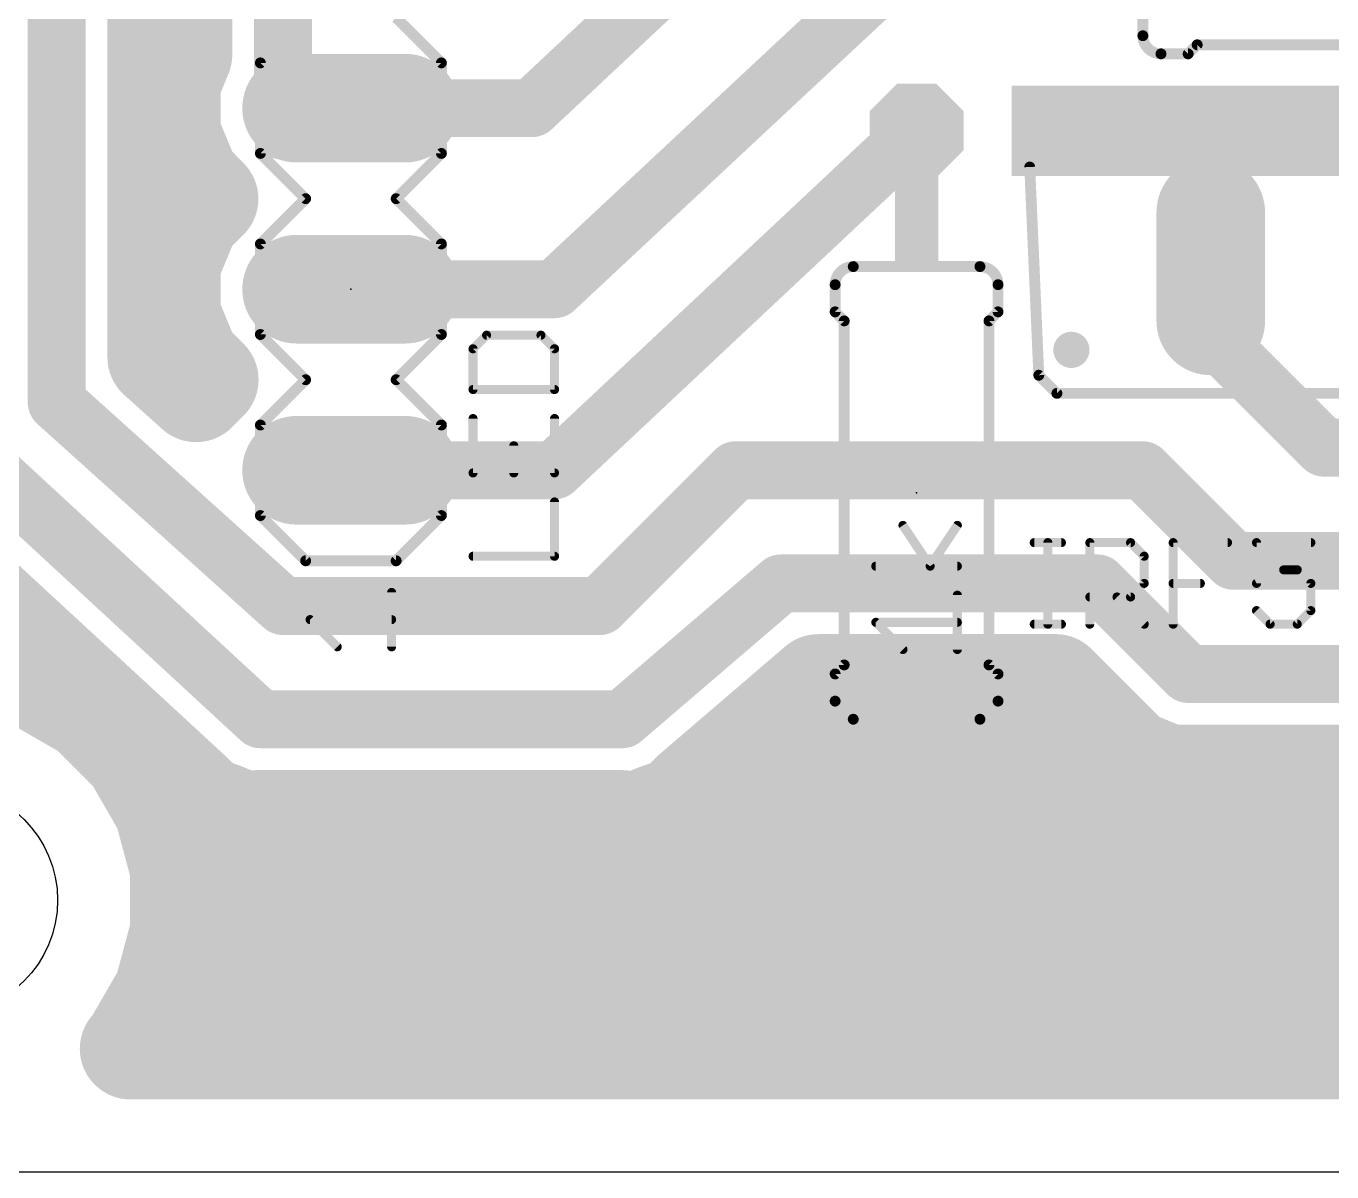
# Model space of a CAD drawing. Extents: x -16.2 to 78.2, y -6.3 to 50.2.
# Drawn here: x 4.65 to 22.97, y 0 to 16.07 of the extents above; entities that cross this region are included whole.
import ezdxf

# ---------------------------------------------------------------- set-up
doc = ezdxf.new("R2010")
doc.units = 0
for name, color, linetype in [('16', 175, 'CONTINUOUS'), ('17', 82, 'CONTINUOUS'), ('20', 7, 'CONTINUOUS'), ('21', 253, 'CONTINUOUS'), ('23', 7, 'CONTINUOUS'), ('27', 253, 'CONTINUOUS'), ('51', 253, 'CONTINUOUS')]:
    doc.layers.add(name, color=color, linetype=linetype)

# ---------------------------------------------------------------- blocks, each defined once
blk = doc.blocks.new('RECT')
blk.add_solid([(-0.5, -0.5), (0.5, -0.5), (-0.5, 0.5), (0.5, 0.5)])
blk = doc.blocks.new('LONGP100')
at = {"const_width": 1}
blk.add_lwpolyline([(-0.5, 0), (0.5, 0)], dxfattribs=at)
at = {"const_width": 0.5}
for points in [[(-0.5, 0.25, 1), (-0.5, -0.25)], [(0.5, -0.25, 1), (0.5, 0.25)]]:
    blk.add_lwpolyline(points, format="xyb", dxfattribs=at)
blk = doc.blocks.new('OCTAGONP')
at = {"const_width": 0.5}
blk.add_lwpolyline([(-0.25, -0.1036), (-0.25, 0.1036), (-0.1036, 0.25), (0.1036, 0.25), (0.25, 0.1036), (0.25, -0.1036), (0.1036, -0.25), (-0.1036, -0.25), (-0.25, -0.1036), (-0.25, 0.1036)], dxfattribs=at)

msp = doc.modelspace()

# ---------------------------------------------------------------- linework, layer by layer
at = {"layer": '16'}
for points, const_width in [([(5.08, 36.195), (5.08, 10.795)], 0.8128), ([(6.5024, 11.4285), (6.5024, 34.6116)], 1.4224), ([(6.8326, 22.1904), (6.8326, 15.6748)], 1.4224), ([(8.255, 21.9075), (8.255, 14.605)], 0.8128), ([(16.8275, 19.685), (11.7475, 14.9225)], 0.8128), ([(16.8275, 16.8275), (12.065, 12.3825)], 0.8128), ([(6.5024, 15.6464), (6.8209, 15.6464)], 1.4224), ([(6.8326, 15.6748), (6.6675, 15.2762)], 1.4224), ([(6.6675, 15.2762), (6.6675, 14.5688)], 1.4224), ([(6.6675, 14.5688), (6.9382, 13.9153)], 1.4224), ([(8.255, 14.605), (9.2075, 14.9225)], 0.8128), ([(11.7475, 14.9225), (9.2075, 14.9225)], 0.8128), ([(6.5024, 14.224), (6.8103, 14.224)], 1.4224), ([(12.065, 9.8425), (17.145, 14.605)], 0.8128), ([(6.9382, 13.9153), (7.0455, 13.808)], 1.4224), ([(7.0455, 13.808), (7.0491, 13.7993)], 1.4224), ([(7.0491, 13.7993), (7.1985, 13.6499)], 1.4224), ([(7.1985, 13.6499), (6.9382, 13.3897)], 1.4224), ([(6.9382, 13.3897), (6.6675, 12.7362)], 1.4224), ([(6.5024, 12.8016), (6.6946, 12.8016)], 1.4224), ([(6.6675, 12.7362), (6.6675, 12.0288)], 1.4224), ([(21.2725, 12.7), (21.2725, 11.7475)], 0.8128), ([(6.6675, 12.0288), (6.9382, 11.3753)], 1.4224), ([(12.065, 12.3825), (9.2075, 12.3825)], 0.8128), ([(7.0364, 10.9479), (6.5024, 11.4285)], 1.4224), ([(21.2725, 11.7475), (22.86, 10.16)], 0.8128), ([(6.5572, 11.3792), (6.9366, 11.3792)], 1.4224), ([(6.9382, 11.3753), (7.201, 11.1125)], 1.4224), ([(7.201, 11.1125), (7.0364, 10.9479)], 1.4224), ([(5.08, 10.795), (8.255, 7.9375)], 0.8128), ([(3.81, 10.16), (7.9375, 6.35)], 0.8128), ([(22.86, 10.16), (27.6225, 10.16)], 0.8128), ([(9.2075, 9.8425), (12.065, 9.8425)], 0.8128), ([(12.7, 7.9375), (14.605, 9.8425)], 0.8128), ([(14.605, 9.8425), (20.32, 9.8425)], 0.8128), ([(20.32, 9.8425), (21.59, 8.5725)], 0.8128), ([(3.0315, 8.9429), (6.9519, 5.3241)], 1.4224), ([(21.59, 8.5725), (36.195, 8.5725)], 0.8128), ([(13.0175, 6.35), (15.24, 8.255)], 0.8128), ([(15.24, 8.255), (19.685, 8.255)], 0.8128), ([(19.685, 8.255), (20.955, 6.985)], 0.8128), ([(8.255, 7.9375), (12.7, 7.9375)], 0.8128), ([(4.7767, 6.9105), (3.9305, 7.1372)], 1.4224), ([(4.0246, 7.112), (5.0149, 7.112)], 1.4224), ([(5.5354, 6.4724), (4.7767, 6.9105)], 1.4224), ([(13.9847, 5.3056), (15.7662, 6.8326)], 1.4224), ([(15.7662, 6.8326), (19.0958, 6.8326)], 1.4224), ([(19.0958, 6.8326), (20.1493, 5.7791)], 1.4224), ([(20.955, 6.985), (31.75, 6.985)], 0.8128), ([(6.1549, 5.8529), (5.5354, 6.4724)], 1.4224), ([(16.4717, 6.0706), (15.5194, 5.1183)], 1.4224), ([(17.145, 6.0706), (16.4717, 6.0706)], 1.4224), ([(17.8183, 6.0706), (17.145, 6.0706)], 1.4224), ([(17.145, 6.0706), (17.145, 4.445)], 1.4224), ([(17.145, 4.445), (17.145, 6.0706)], 1.4224), ([(18.7706, 5.1183), (17.8183, 6.0706)], 1.4224), ([(7.9375, 6.35), (13.0175, 6.35)], 0.8128), ([(6.593, 5.0943), (6.1549, 5.8529)], 1.4224), ([(20.1493, 5.7791), (20.6721, 5.5626)], 1.4224), ([(6.2492, 5.6896), (6.5559, 5.6896)], 1.4224), ([(14.4327, 5.6896), (16.0907, 5.6896)], 1.4224), ([(17.145, 5.6896), (17.145, 5.6896)], 1.4224), ([(18.1993, 5.6896), (20.3655, 5.6896)], 1.4224), ([(20.6721, 5.5626), (24.9772, 5.5626)], 1.4224), ([(6.9519, 5.3241), (7.1318, 5.1441)], 1.4224), ([(13.8232, 5.1441), (13.9847, 5.3056)], 1.4224), ([(6.8197, 4.248), (6.593, 5.0943)], 1.4224), ([(7.1318, 5.1441), (7.159, 5.1329)], 1.4224), ([(7.159, 5.1329), (7.1806, 5.1129)], 1.4224), ([(7.1806, 5.1129), (7.4195, 5.025)], 1.4224), ([(7.4195, 5.025), (7.6546, 4.9276)], 1.4224), ([(13.3004, 4.9276), (13.5114, 5.015)], 1.4224), ([(13.5114, 5.015), (13.7284, 5.0859)], 1.4224), ([(13.7284, 5.0859), (13.7712, 5.1226)], 1.4224), ([(13.7712, 5.1226), (13.8232, 5.1441)], 1.4224), ([(15.5194, 5.1183), (15.5194, 4.445)], 1.4224), ([(18.7706, 4.445), (18.7706, 5.1183)], 1.4224), ([(7.6546, 4.9276), (7.684, 4.9276)], 1.4224), ([(7.684, 4.9276), (7.7116, 4.9174)], 1.4224), ([(7.7116, 4.9174), (7.9659, 4.9276)], 1.4224), ([(7.9659, 4.9276), (12.9629, 4.9276)], 1.4224), ([(12.9629, 4.9276), (13.1905, 4.9101)], 1.4224), ([(13.1905, 4.9101), (13.2441, 4.9276)], 1.4224), ([(13.2441, 4.9276), (13.3004, 4.9276)], 1.4224), ([(15.5194, 4.445), (17.145, 4.445)], 1.4224), ([(17.145, 4.445), (15.5194, 4.445)], 1.4224), ([(15.5194, 4.445), (15.5194, 3.7717)], 1.4224), ([(17.145, 2.8194), (17.145, 4.445)], 1.4224), ([(17.145, 4.445), (17.145, 4.445)], 1.4224), ([(17.145, 4.445), (17.145, 2.8194)], 1.4224), ([(18.7706, 4.445), (17.145, 4.445)], 1.4224), ([(17.145, 4.445), (17.145, 4.445)], 1.4224), ([(17.145, 4.445), (18.7706, 4.445)], 1.4224), ([(17.145, 4.445), (17.145, 4.445)], 1.4224), ([(17.145, 4.445), (17.145, 4.445)], 1.4224), ([(18.7706, 3.7717), (18.7706, 4.445)], 1.4224), ([(6.8146, 4.2672), (15.5194, 4.2672)], 1.4224), ([(6.8197, 3.372), (6.8197, 4.248)], 1.4224), ([(17.145, 4.2672), (17.145, 4.2672)], 1.4224), ([(18.7706, 4.2672), (24.9428, 4.2672)], 1.4224), ([(15.5194, 3.7717), (16.4717, 2.8194)], 1.4224), ([(17.8183, 2.8194), (18.7706, 3.7717)], 1.4224), ([(6.593, 2.5257), (6.8197, 3.372)], 1.4224), ([(6.6784, 2.8448), (16.4463, 2.8448)], 1.4224), ([(16.4717, 2.8194), (17.145, 2.8194)], 1.4224), ([(17.145, 2.8448), (17.145, 2.8448)], 1.4224), ([(17.145, 2.8194), (17.8183, 2.8194)], 1.4224), ([(17.8437, 2.8448), (25.1595, 2.8448)], 1.4224), ([(6.1549, 1.7671), (6.593, 2.5257)], 1.4224), ([(6.1151, 1.7272), (6.1549, 1.7671)], 1.4224), ([(27.7876, 1.7272), (6.1151, 1.7272)], 1.4224)]:
    msp.add_lwpolyline(points, dxfattribs=dict(at, const_width=const_width))
for points, const_width in [([(6.5024, 16.002, 1), (6.5024, 15.2908)], 0.7112), ([(7.1611, 15.5387, 1), (6.5041, 15.8108)], 0.7112), ([(6.8209, 15.2908, 1), (6.8209, 16.002)], 0.7112), ([(7.0231, 15.2762, 1), (6.3119, 15.2762)], 0.7112), ([(6.477, 15.6748, 1), (7.1882, 15.6748)], 0.7112), ([(6.339, 15.4122, 1), (6.996, 15.1401)], 0.7112), ([(6.996, 14.7049, 1), (6.339, 14.4327)], 0.7112), ([(9.2075, 15.1257, 1), (9.2075, 14.7193)], 0.4064), ([(9.2718, 14.7297, 1), (9.1432, 15.1153)], 0.4064), ([(11.6085, 15.0707, 1), (11.8865, 14.7743)], 0.4064), ([(11.7475, 14.7193, 1), (11.7475, 15.1257)], 0.4064), ([(6.5024, 14.5796, 1), (6.5024, 13.8684)], 0.7112), ([(6.3119, 14.5688, 1), (7.0231, 14.5688)], 0.7112), ([(6.8103, 13.8684, 1), (6.8103, 14.5796)], 0.7112), ([(8.1907, 14.7978, 1), (8.3193, 14.4122)], 0.4064), ([(17.284, 14.4568, 1), (17.006, 14.7532)], 0.4064), ([(8.0518, 14.605, 1), (8.4582, 14.605)], 0.4064), ([(7.1896, 14.1668, 1), (6.6867, 13.6639)], 0.7112), ([(7.3741, 13.944, 1), (6.717, 13.6719)], 0.7112), ([(7.3006, 14.0507, 1), (6.7977, 13.5478)], 0.7112), ([(6.6097, 13.7793, 1), (7.2667, 14.0514)], 0.7112), ([(6.7206, 13.6632, 1), (7.3777, 13.9353)], 0.7112), ([(6.7941, 13.5565, 1), (7.297, 14.0594)], 0.7112), ([(7.4499, 13.3985, 1), (6.947, 13.9014)], 0.7112), ([(6.947, 13.3985, 1), (7.4499, 13.9014)], 0.7112), ([(6.6867, 13.6411, 1), (7.1896, 13.1382)], 0.7112), ([(7.2667, 13.2536, 1), (6.6097, 13.5257)], 0.7112), ([(6.5024, 13.1572, 1), (6.5024, 12.446)], 0.7112), ([(7.0231, 12.7362, 1), (6.3119, 12.7362)], 0.7112), ([(6.6946, 12.446, 1), (6.6946, 13.1572)], 0.7112), ([(6.339, 12.8722, 1), (6.996, 12.6001)], 0.7112), ([(21.4757, 12.7, 1), (21.0693, 12.7)], 0.4064), ([(6.996, 12.1649, 1), (6.339, 11.8927)], 0.7112), ([(9.2075, 12.5857, 1), (9.2075, 12.1793)], 0.4064), ([(11.9264, 12.5311, 1), (12.2036, 12.2339)], 0.4064), ([(12.065, 12.1793, 1), (12.065, 12.5857)], 0.4064), ([(6.3119, 12.0288, 1), (7.0231, 12.0288)], 0.7112), ([(6.7403, 11.6928, 1), (6.2645, 11.1642)], 0.7112), ([(21.4162, 11.8912, 1), (21.1288, 11.6038)], 0.4064), ([(6.5572, 11.7348, 1), (6.5572, 11.0236)], 0.7112), ([(7.1896, 11.6268, 1), (6.6867, 11.1239)], 0.7112), ([(6.9366, 11.0236, 1), (6.9366, 11.7348)], 0.7112), ([(21.0693, 11.7475, 1), (21.4757, 11.7475)], 0.4064), ([(6.1468, 11.4285, 1), (6.858, 11.4285)], 0.7112), ([(6.6097, 11.2393, 1), (7.2667, 11.5114)], 0.7112), ([(7.4525, 10.861, 1), (6.9496, 11.3639)], 0.7112), ([(6.785, 11.1993, 1), (7.2879, 10.6964)], 0.7112), ([(6.7985, 10.6836, 1), (7.2743, 11.2122)], 0.7112), ([(6.9496, 10.861, 1), (7.4525, 11.3639)], 0.7112), ([(5.2159, 10.946, 1), (4.9441, 10.644)], 0.4064), ([(4.8768, 10.795, 1), (5.2832, 10.795)], 0.4064), ([(22.86, 10.3632, 1), (22.86, 9.9568)], 0.4064), ([(22.7163, 10.0163, 1), (23.0037, 10.3037)], 0.4064), ([(9.2075, 10.0457, 1), (9.2075, 9.6393)], 0.4064), ([(11.926, 9.9907, 1), (12.204, 9.6943)], 0.4064), ([(12.065, 9.6393, 1), (12.065, 10.0457)], 0.4064), ([(14.605, 10.0457, 1), (14.605, 9.6393)], 0.4064), ([(14.7487, 9.6988, 1), (14.4613, 9.9862)], 0.4064), ([(20.4637, 9.9862, 1), (20.1763, 9.6988)], 0.4064), ([(20.32, 9.6393, 1), (20.32, 10.0457)], 0.4064), ([(21.59, 8.7757, 1), (21.59, 8.3693)], 0.4064), ([(21.4463, 8.4288, 1), (21.7337, 8.7162)], 0.4064), ([(15.24, 8.4582, 1), (15.24, 8.0518)], 0.4064), ([(15.3722, 8.1007, 1), (15.1078, 8.4093)], 0.4064), ([(19.8287, 8.3987, 1), (19.5413, 8.1113)], 0.4064), ([(19.685, 8.0518, 1), (19.685, 8.4582)], 0.4064), ([(8.255, 8.1407, 1), (8.255, 7.7343)], 0.4064), ([(8.1191, 7.7865, 1), (8.3909, 8.0885)], 0.4064), ([(12.5563, 8.0812, 1), (12.8437, 7.7938)], 0.4064), ([(12.7, 7.7343, 1), (12.7, 8.1407)], 0.4064), ([(5.0149, 6.7564, 1), (5.0149, 7.4676)], 0.7112), ([(4.9546, 7.2184, 1), (4.5989, 6.6025)], 0.7112), ([(4.6847, 6.567, 1), (4.8688, 7.2539)], 0.7112), ([(15.7662, 7.1882, 1), (15.7662, 6.477)], 0.7112), ([(15.9976, 6.5626, 1), (15.5348, 7.1026)], 0.7112), ([(19.3473, 7.084, 1), (18.8444, 6.5812)], 0.7112), ([(19.0958, 6.477, 1), (19.0958, 7.1882)], 0.7112), ([(20.955, 7.1882, 1), (20.955, 6.7818)], 0.4064), ([(20.8113, 6.8413, 1), (21.0987, 7.1287)], 0.4064), ([(5.7869, 6.7239, 1), (5.284, 6.221)], 0.7112), ([(5.3576, 6.1645, 1), (5.7132, 6.7804)], 0.7112), ([(16.4717, 6.4262, 1), (16.4717, 5.715)], 0.7112), ([(16.7231, 5.8191, 1), (16.2202, 6.322)], 0.7112), ([(17.145, 6.4262, 1), (17.145, 5.715)], 0.7112), ([(17.5006, 6.0706, 1), (16.7894, 6.0706)], 0.7112), ([(17.5006, 6.0706, 1), (16.7894, 6.0706)], 0.7112), ([(17.145, 5.715, 1), (17.145, 6.4262)], 0.7112), ([(18.0698, 6.322, 1), (17.5669, 5.8191)], 0.7112), ([(17.8183, 5.715, 1), (17.8183, 6.4262)], 0.7112), ([(7.9375, 6.5532, 1), (7.9375, 6.1468)], 0.4064), ([(7.7997, 6.2007, 1), (8.0753, 6.4993)], 0.4064), ([(12.8853, 6.5043, 1), (13.1497, 6.1957)], 0.4064), ([(13.0175, 6.1468, 1), (13.0175, 6.5532)], 0.4064), ([(6.4629, 6.0307, 1), (5.847, 5.6751)], 0.7112), ([(5.9035, 5.6015, 1), (6.4064, 6.1044)], 0.7112), ([(20.2854, 6.1077, 1), (20.0132, 5.4506)], 0.7112), ([(6.2492, 6.0452, 1), (6.2492, 5.334)], 0.7112), ([(6.5559, 5.334, 1), (6.5559, 6.0452)], 0.7112), ([(14.4327, 6.0452, 1), (14.4327, 5.334)], 0.7112), ([(16.0907, 5.334, 1), (16.0907, 6.0452)], 0.7112), ([(17.145, 6.0452, 1), (17.145, 5.334)], 0.7112), ([(17.145, 5.334, 1), (17.145, 6.0452)], 0.7112), ([(18.1993, 6.0452, 1), (18.1993, 5.334)], 0.7112), ([(19.8978, 5.5277, 1), (20.4007, 6.0306)], 0.7112), ([(20.6721, 5.9182, 1), (20.6721, 5.207)], 0.7112), ([(20.3655, 5.334, 1), (20.3655, 6.0452)], 0.7112), ([(20.536, 5.2341, 1), (20.8081, 5.8911)], 0.7112), ([(7.2033, 5.5755, 1), (6.7004, 5.0726)], 0.7112), ([(6.7107, 5.0628, 1), (7.193, 5.5854)], 0.7112), ([(13.7532, 5.5756, 1), (14.2161, 5.0356)], 0.7112), ([(14.2361, 5.0541, 1), (13.7332, 5.557)], 0.7112), ([(6.9364, 5.1863, 1), (6.2495, 5.0022)], 0.7112), ([(7.2678, 5.4727, 1), (6.9957, 4.8156)], 0.7112), ([(7.4002, 5.3942, 1), (6.9178, 4.8716)], 0.7112), ([(7.3035, 5.4466, 1), (7.0578, 4.7792)], 0.7112), ([(6.8803, 4.8927, 1), (7.3832, 5.3956)], 0.7112), ([(6.9394, 4.8516, 1), (7.4218, 5.3742)], 0.7112), ([(7.0229, 4.8043, 1), (7.295, 5.4614)], 0.7112), ([(7.5556, 5.3535, 1), (7.2834, 4.6965)], 0.7112), ([(7.2966, 4.6913, 1), (7.5423, 5.3587)], 0.7112), ([(13.4009, 5.353, 1), (13.6218, 4.677)], 0.7112), ([(13.4969, 5.3559, 1), (13.9598, 4.8159)], 0.7112), ([(13.6474, 4.6864, 1), (13.3753, 5.3435)], 0.7112), ([(13.6351, 5.4511, 1), (13.9072, 4.794)], 0.7112), ([(13.5718, 5.3956, 1), (14.0747, 4.8927)], 0.7112), ([(14.0026, 4.8526, 1), (13.5397, 5.3926)], 0.7112), ([(13.8388, 4.7479, 1), (13.6179, 5.4239)], 0.7112), ([(13.9593, 4.8156, 1), (13.6872, 5.4727)], 0.7112), ([(15.875, 5.1183, 1), (15.1638, 5.1183)], 0.7112), ([(15.268, 5.3698, 1), (15.7708, 4.8669)], 0.7112), ([(19.1262, 5.1183, 1), (18.415, 5.1183)], 0.7112), ([(18.5191, 4.8669, 1), (19.022, 5.3698)], 0.7112), ([(6.285, 4.9164, 1), (6.9009, 5.2721)], 0.7112), ([(7.6546, 5.2832, 1), (7.6546, 4.572)], 0.7112), ([(7.8069, 5.2613, 1), (7.5612, 4.5939)], 0.7112), ([(7.6974, 5.2727, 1), (7.7259, 4.5621)], 0.7112), ([(7.5185, 4.5991, 1), (7.7906, 5.2561)], 0.7112), ([(7.5888, 4.5837, 1), (7.8345, 5.2511)], 0.7112), ([(7.9659, 5.2832, 1), (7.9659, 4.572)], 0.7112), ([(7.684, 4.572, 1), (7.684, 5.2832)], 0.7112), ([(7.9802, 4.5723, 1), (7.9517, 5.2829)], 0.7112), ([(12.9902, 5.2822, 1), (12.9356, 4.573)], 0.7112), ([(13.08, 5.2481, 1), (13.301, 4.5721)], 0.7112), ([(13.2441, 5.2832, 1), (13.2441, 4.572)], 0.7112), ([(13.1643, 5.2561, 1), (13.4365, 4.5991)], 0.7112), ([(12.9629, 4.572, 1), (12.9629, 5.2832)], 0.7112), ([(13.3546, 4.5896, 1), (13.1336, 5.2656)], 0.7112), ([(13.1632, 4.5555, 1), (13.2178, 5.2646)], 0.7112), ([(13.3004, 4.572, 1), (13.3004, 5.2832)], 0.7112), ([(15.5194, 4.8006, 1), (15.5194, 4.0894)], 0.7112), ([(15.5194, 4.8006, 1), (15.5194, 4.0894)], 0.7112), ([(15.875, 4.445, 1), (15.1638, 4.445)], 0.7112), ([(17.5006, 4.445, 1), (16.7894, 4.445)], 0.7112), ([(17.145, 4.8006, 1), (17.145, 4.0894)], 0.7112), ([(17.5006, 4.445, 1), (16.7894, 4.445)], 0.7112), ([(17.145, 4.8006, 1), (17.145, 4.0894)], 0.7112), ([(17.5006, 4.445, 1), (16.7894, 4.445)], 0.7112), ([(17.145, 4.8006, 1), (17.145, 4.0894)], 0.7112), ([(17.145, 4.8006, 1), (17.145, 4.0894)], 0.7112), ([(17.5006, 4.445, 1), (16.7894, 4.445)], 0.7112), ([(17.145, 4.0894, 1), (17.145, 4.8006)], 0.7112), ([(17.145, 4.0894, 1), (17.145, 4.8006)], 0.7112), ([(17.145, 4.0894, 1), (17.145, 4.8006)], 0.7112), ([(17.145, 4.0894, 1), (17.145, 4.8006)], 0.7112), ([(19.1262, 4.445, 1), (18.415, 4.445)], 0.7112), ([(18.7706, 4.0894, 1), (18.7706, 4.8006)], 0.7112), ([(18.7706, 4.0894, 1), (18.7706, 4.8006)], 0.7112), ([(6.8146, 4.6228, 1), (6.8146, 3.9116)], 0.7112), ([(7.1753, 4.248, 1), (6.4641, 4.248)], 0.7112), ([(15.5194, 3.9116, 1), (15.5194, 4.6228)], 0.7112), ([(17.145, 4.6228, 1), (17.145, 3.9116)], 0.7112), ([(17.145, 3.9116, 1), (17.145, 4.6228)], 0.7112), ([(18.7706, 4.6228, 1), (18.7706, 3.9116)], 0.7112), ([(15.1638, 4.445, 1), (15.875, 4.445)], 0.7112), ([(16.7894, 4.445, 1), (17.5006, 4.445)], 0.7112), ([(16.7894, 4.445, 1), (17.5006, 4.445)], 0.7112), ([(16.7894, 4.445, 1), (17.5006, 4.445)], 0.7112), ([(16.7894, 4.445, 1), (17.5006, 4.445)], 0.7112), ([(18.415, 4.445, 1), (19.1262, 4.445)], 0.7112), ([(6.4762, 4.156, 1), (7.1632, 4.3401)], 0.7112), ([(15.7708, 4.0231, 1), (15.268, 3.5202)], 0.7112), ([(19.022, 3.5202, 1), (18.5191, 4.0231)], 0.7112), ([(7.1632, 3.2799, 1), (6.4762, 3.464)], 0.7112), ([(15.1638, 3.7717, 1), (15.875, 3.7717)], 0.7112), ([(18.415, 3.7717, 1), (19.1262, 3.7717)], 0.7112), ([(6.4641, 3.372, 1), (7.1753, 3.372)], 0.7112), ([(6.6784, 3.2004, 1), (6.6784, 2.4892)], 0.7112), ([(16.4717, 3.175, 1), (16.4717, 2.4638)], 0.7112), ([(16.4463, 2.4892, 1), (16.4463, 3.2004)], 0.7112), ([(17.145, 3.2004, 1), (17.145, 2.4892)], 0.7112), ([(17.145, 3.175, 1), (17.145, 2.4638)], 0.7112), ([(17.145, 2.4892, 1), (17.145, 3.2004)], 0.7112), ([(17.145, 2.4638, 1), (17.145, 3.175)], 0.7112), ([(17.8437, 3.2004, 1), (17.8437, 2.4892)], 0.7112), ([(17.8183, 2.4638, 1), (17.8183, 3.175)], 0.7112), ([(16.2202, 2.568, 1), (16.7231, 3.0708)], 0.7112), ([(17.5669, 3.0708, 1), (18.0698, 2.568)], 0.7112), ([(6.9009, 2.3479, 1), (6.285, 2.7035)], 0.7112), ([(16.7894, 2.8194, 1), (17.5006, 2.8194)], 0.7112), ([(16.7894, 2.8194, 1), (17.5006, 2.8194)], 0.7112), ([(6.2495, 2.6178, 1), (6.9364, 2.4337)], 0.7112), ([(6.1151, 2.0828, 1), (6.1151, 1.3716)], 0.7112), ([(6.4064, 1.5156, 1), (5.9035, 2.0185)], 0.7112), ([(5.8636, 1.9787, 1), (6.3665, 1.4757)], 0.7112), ([(5.847, 1.9449, 1), (6.4629, 1.5892)], 0.7112)]:
    msp.add_lwpolyline(points, format="xyb", dxfattribs=dict(at, const_width=const_width))
at = {"layer": '20'}
msp.add_line((-0.3175, 0), (71.425, 0), dxfattribs=at)
msp.add_circle((3.4925, 3.81), 1.6, dxfattribs=at)
at = {"layer": '21'}
for points, const_width in [([(20.32, 17.7165), (20.32, 15.9385)], 0.1524), ([(7.9375, 15.5575), (8.5725, 16.1925)], 0.1524), ([(9.8425, 16.1925), (10.4775, 15.5575)], 0.1524), ([(20.574, 15.6845), (20.955, 15.6845)], 0.1524), ([(21.082, 15.8115), (20.955, 15.6845)], 0.1524), ([(21.082, 15.8115), (25.908, 15.8115)], 0.1524), ([(7.9375, 14.2875), (7.9375, 15.5575)], 0.1524), ([(10.4775, 15.5575), (10.4775, 14.2875)], 0.1524), ([(8.5725, 13.6525), (7.9375, 14.2875)], 0.1524), ([(10.4775, 14.2875), (9.8425, 13.6525)], 0.1524), ([(18.8595, 11.176), (18.7325, 14.097)], 0.1524), ([(7.9375, 13.0175), (8.5725, 13.6525)], 0.1524), ([(9.8425, 13.6525), (10.4775, 13.0175)], 0.1524), ([(7.9375, 11.7475), (7.9375, 13.0175)], 0.1524), ([(10.4775, 13.0175), (10.4775, 11.7475)], 0.1524), ([(18.034, 12.7), (16.256, 12.7)], 0.1524), ([(16.002, 12.446), (16.002, 12.065)], 0.1524), ([(18.288, 12.446), (18.288, 12.065)], 0.1524), ([(16.129, 11.938), (16.002, 12.065)], 0.1524), ([(18.161, 11.938), (18.288, 12.065)], 0.1524), ([(16.129, 11.938), (16.129, 7.112)], 0.1524), ([(18.161, 11.938), (18.161, 7.112)], 0.1524), ([(8.5725, 11.1125), (7.9375, 11.7475)], 0.1524), ([(10.4775, 11.7475), (9.8425, 11.1125)], 0.1524), ([(7.9375, 10.4775), (8.5725, 11.1125)], 0.1524), ([(9.8425, 11.1125), (10.4775, 10.4775)], 0.1524), ([(18.8595, 11.176), (19.1135, 10.922)], 0.1524), ([(28.5115, 10.922), (19.1135, 10.922)], 0.1524), ([(7.9375, 9.2075), (7.9375, 10.4775)], 0.1524), ([(10.4775, 10.4775), (10.4775, 9.2075)], 0.1524), ([(7.9375, 9.2075), (8.5725, 8.5725)], 0.1524), ([(9.8425, 8.5725), (10.4775, 9.2075)], 0.1524), ([(8.5725, 8.5725), (9.8425, 8.5725)], 0.1524), ([(9.779, 7.366), (9.779, 8.1287)], 0.127), ([(9.0164, 7.366), (8.635, 7.7473)], 0.127), ([(8.635, 7.7473), (9.779, 7.7473)], 0.127), ([(16.129, 7.112), (16.002, 6.985)], 0.1524), ([(18.161, 7.112), (18.288, 6.985)], 0.1524), ([(16.002, 6.604), (16.002, 6.985)], 0.1524), ([(18.288, 6.604), (18.288, 6.985)], 0.1524), ([(18.034, 6.35), (16.256, 6.35)], 0.1524)]:
    msp.add_lwpolyline(points, dxfattribs=dict(at, const_width=const_width))
for points, const_width in [([(20.32, 15.9385, 0.4142), (20.574, 15.6845)], 0.1524), ([(20.3581, 15.9385, 1), (20.2819, 15.9385)], 0.0762), ([(20.2819, 15.9385, 1), (20.3581, 15.9385)], 0.0762), ([(20.574, 15.7226, 1), (20.574, 15.6464)], 0.0762), ([(20.574, 15.6464, 1), (20.574, 15.7226)], 0.0762), ([(20.955, 15.6464, 1), (20.955, 15.7226)], 0.0762), ([(21.082, 15.8496, 1), (21.082, 15.7734)], 0.0762), ([(21.1089, 15.7846, 1), (21.0551, 15.8384)], 0.0762), ([(7.9756, 15.5575, 1), (7.8994, 15.5575)], 0.0762), ([(7.9106, 15.5844, 1), (7.9644, 15.5306)], 0.0762), ([(10.5156, 15.5575, 1), (10.4394, 15.5575)], 0.0762), ([(10.4506, 15.5306, 1), (10.5044, 15.5844)], 0.0762), ([(20.9281, 15.7114, 1), (20.9819, 15.6576)], 0.0762), ([(7.8994, 14.2875, 1), (7.9756, 14.2875)], 0.0762), ([(7.9644, 14.3144, 1), (7.9106, 14.2606)], 0.0762), ([(10.4394, 14.2875, 1), (10.5156, 14.2875)], 0.0762), ([(10.5044, 14.2606, 1), (10.4506, 14.3144)], 0.0762), ([(18.7706, 14.0987, 1), (18.6944, 14.0953)], 0.0762), ([(8.5994, 13.6256, 1), (8.5456, 13.6794)], 0.0762), ([(8.5456, 13.6256, 1), (8.5994, 13.6794)], 0.0762), ([(9.8694, 13.6794, 1), (9.8156, 13.6256)], 0.0762), ([(9.8156, 13.6794, 1), (9.8694, 13.6256)], 0.0762), ([(7.9756, 13.0175, 1), (7.8994, 13.0175)], 0.0762), ([(7.9106, 13.0444, 1), (7.9644, 12.9906)], 0.0762), ([(10.5156, 13.0175, 1), (10.4394, 13.0175)], 0.0762), ([(10.4506, 12.9906, 1), (10.5044, 13.0444)], 0.0762), ([(16.256, 12.7, 0.4142), (16.002, 12.446)], 0.1524), ([(16.256, 12.7381, 1), (16.256, 12.6619)], 0.0762), ([(16.256, 12.6619, 1), (16.256, 12.7381)], 0.0762), ([(18.288, 12.446, 0.4142), (18.034, 12.7)], 0.1524), ([(18.034, 12.7381, 1), (18.034, 12.6619)], 0.0762), ([(18.034, 12.6619, 1), (18.034, 12.7381)], 0.0762), ([(16.0401, 12.446, 1), (15.9639, 12.446)], 0.0762), ([(15.9639, 12.446, 1), (16.0401, 12.446)], 0.0762), ([(18.3261, 12.446, 1), (18.2499, 12.446)], 0.0762), ([(18.2499, 12.446, 1), (18.3261, 12.446)], 0.0762), ([(15.9639, 12.065, 1), (16.0401, 12.065)], 0.0762), ([(16.0289, 12.0919, 1), (15.9751, 12.0381)], 0.0762), ([(18.2499, 12.065, 1), (18.3261, 12.065)], 0.0762), ([(18.3149, 12.0381, 1), (18.2611, 12.0919)], 0.0762), ([(16.1671, 11.938, 1), (16.0909, 11.938)], 0.0762), ([(16.1021, 11.9111, 1), (16.1559, 11.9649)], 0.0762), ([(18.1991, 11.938, 1), (18.1229, 11.938)], 0.0762), ([(18.1341, 11.9649, 1), (18.1879, 11.9111)], 0.0762), ([(7.8994, 11.7475, 1), (7.9756, 11.7475)], 0.0762), ([(7.9644, 11.7744, 1), (7.9106, 11.7206)], 0.0762), ([(10.4394, 11.7475, 1), (10.5156, 11.7475)], 0.0762), ([(10.5044, 11.7206, 1), (10.4506, 11.7744)], 0.0762), ([(19.3167, 11.4046, 1), (19.3167, 11.6586, 1), (19.3167, 11.4046)], 0.254), ([(8.5994, 11.0856, 1), (8.5456, 11.1394)], 0.0762), ([(8.5456, 11.0856, 1), (8.5994, 11.1394)], 0.0762), ([(9.8694, 11.1394, 1), (9.8156, 11.0856)], 0.0762), ([(9.8156, 11.1394, 1), (9.8694, 11.0856)], 0.0762), ([(18.8214, 11.1743, 1), (18.8976, 11.1777)], 0.0762), ([(18.8864, 11.2029, 1), (18.8326, 11.1491)], 0.0762), ([(19.1135, 10.9601, 1), (19.1135, 10.8839)], 0.0762), ([(19.0866, 10.8951, 1), (19.1404, 10.9489)], 0.0762), ([(7.9756, 10.4775, 1), (7.8994, 10.4775)], 0.0762), ([(7.9106, 10.5044, 1), (7.9644, 10.4506)], 0.0762), ([(10.5156, 10.4775, 1), (10.4394, 10.4775)], 0.0762), ([(10.4506, 10.4506, 1), (10.5044, 10.5044)], 0.0762), ([(7.8994, 9.2075, 1), (7.9756, 9.2075)], 0.0762), ([(7.9644, 9.2344, 1), (7.9106, 9.1806)], 0.0762), ([(10.4394, 9.2075, 1), (10.5156, 9.2075)], 0.0762), ([(10.5044, 9.1806, 1), (10.4506, 9.2344)], 0.0762), ([(8.5725, 8.6106, 1), (8.5725, 8.5344)], 0.0762), ([(8.5456, 8.5456, 1), (8.5994, 8.5994)], 0.0762), ([(9.8156, 8.5994, 1), (9.8694, 8.5456)], 0.0762), ([(9.8425, 8.5344, 1), (9.8425, 8.6106)], 0.0762), ([(9.8108, 8.1287, 1), (9.7472, 8.1287)], 0.0635), ([(8.635, 7.7791, 1), (8.635, 7.7156)], 0.0635), ([(8.6575, 7.7698, 1), (8.6126, 7.7249)], 0.0635), ([(9.779, 7.7156, 1), (9.779, 7.7791)], 0.0635), ([(8.9939, 7.3435, 1), (9.0388, 7.3885)], 0.0635), ([(9.7472, 7.366, 1), (9.8108, 7.366)], 0.0635), ([(16.0909, 7.112, 1), (16.1671, 7.112)], 0.0762), ([(16.1559, 7.0851, 1), (16.1021, 7.1389)], 0.0762), ([(18.1229, 7.112, 1), (18.1991, 7.112)], 0.0762), ([(18.1879, 7.1389, 1), (18.1341, 7.0851)], 0.0762), ([(16.0401, 6.985, 1), (15.9639, 6.985)], 0.0762), ([(15.9751, 7.0119, 1), (16.0289, 6.9581)], 0.0762), ([(18.3261, 6.985, 1), (18.2499, 6.985)], 0.0762), ([(18.2611, 6.9581, 1), (18.3149, 7.0119)], 0.0762), ([(16.002, 6.604, 0.4142), (16.256, 6.35)], 0.1524), ([(16.0401, 6.604, 1), (15.9639, 6.604)], 0.0762), ([(15.9639, 6.604, 1), (16.0401, 6.604)], 0.0762), ([(18.034, 6.35, 0.4142), (18.288, 6.604)], 0.1524), ([(18.3261, 6.604, 1), (18.2499, 6.604)], 0.0762), ([(18.2499, 6.604, 1), (18.3261, 6.604)], 0.0762), ([(16.256, 6.3881, 1), (16.256, 6.3119)], 0.0762), ([(16.256, 6.3119, 1), (16.256, 6.3881)], 0.0762), ([(18.034, 6.3881, 1), (18.034, 6.3119)], 0.0762), ([(18.034, 6.3119, 1), (18.034, 6.3881)], 0.0762)]:
    msp.add_lwpolyline(points, format="xyb", dxfattribs=dict(at, const_width=const_width))
at = {"layer": '23'}
for p in [(9.2075, 12.3825), (17.145, 9.525)]:
    msp.add_point(p, dxfattribs=at)
at = {"layer": '27', "const_width": 0.127}
for points in [[(11.1117, 11.7374), (10.921, 11.5468)], [(11.8743, 11.7374), (11.1117, 11.7374)], [(12.065, 11.5468), (11.8743, 11.7374)], [(10.921, 11.5468), (10.921, 10.9748)], [(12.065, 10.9748), (12.065, 11.5468)], [(10.921, 10.9748), (12.065, 10.9748)], [(10.921, 10.568), (10.921, 9.8054)], [(12.065, 9.8054), (12.065, 10.568)], [(11.493, 9.8054), (11.493, 10.1867)], [(10.921, 9.8054), (12.065, 9.8054)], [(12.065, 8.636), (12.065, 9.3986)], [(17.3352, 8.4973), (16.9538, 9.0693)], [(17.7165, 9.0693), (17.3352, 8.4973)], [(18.796, 8.8275), (19.1773, 8.8275)], [(18.9867, 7.6835), (18.9867, 8.8275)], [(19.5756, 7.6835), (19.5756, 8.8275)], [(19.5756, 8.8275), (20.1476, 8.8275)], [(20.1476, 8.8275), (20.3382, 8.6368)], [(20.745, 7.6835), (20.745, 8.8275)], [(20.745, 8.8275), (21.5076, 8.8275)], [(22.677, 8.8275), (21.9144, 8.8275)], [(21.9144, 8.8275), (21.9144, 8.2555)], [(10.921, 8.636), (12.065, 8.636)], [(20.3382, 8.6368), (20.3382, 8.2555)], [(17.7165, 8.4973), (16.5725, 8.4973)], [(21.9144, 8.2555), (22.2957, 8.4462)], [(22.2957, 8.4462), (22.4864, 8.4462)], [(22.4864, 8.4462), (22.677, 8.2555)], [(20.3382, 8.2555), (20.1476, 8.0648)], [(20.745, 8.2555), (21.1263, 8.2555)], [(22.677, 8.2555), (22.677, 7.8742)], [(17.7165, 7.3279), (17.7165, 8.0906)], [(20.1476, 8.0648), (19.5756, 8.0648)], [(19.9569, 8.0648), (20.3382, 7.6835)], [(22.1051, 7.6835), (21.9144, 7.8742)], [(22.677, 7.8742), (22.4864, 7.6835)], [(16.9538, 7.3279), (16.5725, 7.7092)], [(16.5725, 7.7092), (17.7165, 7.7092)], [(18.796, 7.6835), (19.1773, 7.6835)], [(22.4864, 7.6835), (22.1051, 7.6835)]]:
    msp.add_lwpolyline(points, dxfattribs=at)
at = {"layer": '27', "const_width": 0.0635}
for points in [[(11.1117, 11.7692, 1), (11.1117, 11.7057)], [(11.1341, 11.715, 1), (11.0892, 11.7599)], [(11.8968, 11.7599, 1), (11.8519, 11.715)], [(11.8743, 11.7057, 1), (11.8743, 11.7692)], [(10.9528, 11.5468, 1), (10.8893, 11.5468)], [(10.8986, 11.5692, 1), (10.9435, 11.5243)], [(12.0968, 11.5468, 1), (12.0333, 11.5468)], [(12.0425, 11.5243, 1), (12.0875, 11.5692)], [(10.921, 11.0065, 1), (10.921, 10.943)], [(10.8893, 10.9748, 1), (10.9528, 10.9748)], [(12.0333, 10.9748, 1), (12.0968, 10.9748)], [(12.065, 10.943, 1), (12.065, 11.0065)], [(10.9528, 10.568, 1), (10.8893, 10.568)], [(12.0968, 10.568, 1), (12.0333, 10.568)], [(11.5248, 10.1867, 1), (11.4613, 10.1867)], [(10.921, 9.8371, 1), (10.921, 9.7736)], [(10.8893, 9.8054, 1), (10.9528, 9.8054)], [(11.4613, 9.8054, 1), (11.5248, 9.8054)], [(12.0333, 9.8054, 1), (12.0968, 9.8054)], [(12.065, 9.7736, 1), (12.065, 9.8371)], [(12.0968, 9.3986, 1), (12.0333, 9.3986)], [(16.9803, 9.0869, 1), (16.9274, 9.0517)], [(17.7429, 9.0517, 1), (17.6901, 9.0869)], [(18.796, 8.8592, 1), (18.796, 8.7957)], [(19.0184, 8.8275, 1), (18.9549, 8.8275)], [(19.1773, 8.7957, 1), (19.1773, 8.8592)], [(19.6073, 8.8275, 1), (19.5438, 8.8275)], [(19.5756, 8.8592, 1), (19.5756, 8.7957)], [(20.17, 8.8499, 1), (20.1251, 8.805)], [(20.1476, 8.7957, 1), (20.1476, 8.8592)], [(20.7767, 8.8275, 1), (20.7132, 8.8275)], [(20.745, 8.8592, 1), (20.745, 8.7957)], [(21.5076, 8.7957, 1), (21.5076, 8.8592)], [(21.9461, 8.8275, 1), (21.8826, 8.8275)], [(21.9144, 8.8592, 1), (21.9144, 8.7957)], [(22.677, 8.7957, 1), (22.677, 8.8592)], [(10.921, 8.6678, 1), (10.921, 8.6043)], [(12.0333, 8.636, 1), (12.0968, 8.636)], [(12.065, 8.6043, 1), (12.065, 8.6678)], [(20.37, 8.6368, 1), (20.3065, 8.6368)], [(20.3158, 8.6144, 1), (20.3607, 8.6593)], [(16.5725, 8.529, 1), (16.5725, 8.4655)], [(17.3088, 8.5149, 1), (17.3616, 8.4797)], [(17.3088, 8.4797, 1), (17.3616, 8.5149)], [(17.7165, 8.4655, 1), (17.7165, 8.529)], [(22.2957, 8.4779, 1), (22.2957, 8.4144)], [(22.3099, 8.4178, 1), (22.2815, 8.4745)], [(22.5088, 8.4686, 1), (22.4639, 8.4237)], [(22.4864, 8.4144, 1), (22.4864, 8.4779)], [(20.3065, 8.2555, 1), (20.37, 8.2555)], [(20.3607, 8.233, 1), (20.3158, 8.2779)], [(20.745, 8.2872, 1), (20.745, 8.2237)], [(21.1263, 8.2237, 1), (21.1263, 8.2872)], [(21.8826, 8.2555, 1), (21.9461, 8.2555)], [(21.9002, 8.2839, 1), (21.9286, 8.2271)], [(22.7088, 8.2555, 1), (22.6453, 8.2555)], [(22.6546, 8.233, 1), (22.6995, 8.2779)], [(17.7482, 8.0906, 1), (17.6848, 8.0906)], [(19.5756, 8.0966, 1), (19.5756, 8.0331)], [(19.9794, 8.0873, 1), (19.9345, 8.0424)], [(20.1251, 8.0873, 1), (20.17, 8.0424)], [(20.1476, 8.0331, 1), (20.1476, 8.0966)], [(21.9368, 7.8966, 1), (21.8919, 7.8517)], [(22.6453, 7.8742, 1), (22.7088, 7.8742)], [(22.6995, 7.8517, 1), (22.6546, 7.8966)], [(16.5725, 7.741, 1), (16.5725, 7.6775)], [(16.595, 7.7317, 1), (16.5501, 7.6868)], [(17.7165, 7.6775, 1), (17.7165, 7.741)], [(18.796, 7.7153, 1), (18.796, 7.6518)], [(18.9549, 7.6835, 1), (19.0184, 7.6835)], [(19.1773, 7.6518, 1), (19.1773, 7.7153)], [(19.5438, 7.6835, 1), (19.6073, 7.6835)], [(20.3158, 7.661, 1), (20.3607, 7.706)], [(20.7132, 7.6835, 1), (20.7767, 7.6835)], [(22.1051, 7.7153, 1), (22.1051, 7.6518)], [(22.0826, 7.661, 1), (22.1275, 7.706)], [(22.4639, 7.706, 1), (22.5088, 7.661)], [(22.4864, 7.6518, 1), (22.4864, 7.7153)], [(16.9314, 7.3054, 1), (16.9763, 7.3504)], [(17.6848, 7.3279, 1), (17.7482, 7.3279)]]:
    msp.add_lwpolyline(points, format="xyb", dxfattribs=at)
at = {"layer": '51', "const_width": 0.6096}
for points in [[(17.145, 14.605), (17.145, 13.589)], [(17.145, 4.445), (17.145, 5.461)]]:
    msp.add_lwpolyline(points, dxfattribs=at)
at = {"layer": '51', "const_width": 0.3048}
for points in [[(17.2974, 14.605, 1), (16.9926, 14.605)], [(16.9926, 13.589, 1), (17.2974, 13.589)], [(17.2974, 5.461, 1), (16.9926, 5.461)], [(16.9926, 4.445, 1), (17.2974, 4.445)]]:
    msp.add_lwpolyline(points, format="xyb", dxfattribs=at)

# ---------------------------------------------------------------- block references
at = {"layer": '17'}
for name, p, xscale, yscale, rotation in [('LONGP100', (9.2075, 14.9225), 1.524, 1.524, 180), ('LONGP100', (9.2075, 14.9225), 1.524, 1.524, 180), ('OCTAGONP', (17.145, 14.605), 1.3208, 1.3208, 90), ('OCTAGONP', (17.145, 14.605), 1.3208, 1.3208, 90), ('LONGP100', (21.2725, 12.7), 1.524, 1.524, 90), ('LONGP100', (21.2725, 12.7), 1.524, 1.524, 90), ('LONGP100', (9.2075, 12.3825), 1.524, 1.524, 180), ('LONGP100', (9.2075, 12.3825), 1.524, 1.524, 180), ('LONGP100', (9.2075, 9.8425), 1.524, 1.524, 180), ('LONGP100', (9.2075, 9.8425), 1.524, 1.524, 180), ('OCTAGONP', (17.145, 4.445), 1.3208, 1.3208, 90), ('OCTAGONP', (17.145, 4.445), 1.3208, 1.3208, 90)]:
    msp.add_blockref(name, p, dxfattribs=dict(at, xscale=xscale, yscale=yscale, rotation=rotation))
at = {"layer": '21'}
for p, xscale, yscale in [((23.8125, 14.859), 10.668, 0.762), ((19.431, 14.224), 1.905, 0.508), ((22.5425, 14.224), 0.762, 0.508)]:
    msp.add_blockref('RECT', p, dxfattribs=dict(at, xscale=xscale, yscale=yscale))
at = {"layer": '21', "xscale": 0.8636, "yscale": 0.6096, "rotation": 90}
for p in [(17.145, 13.1318), (17.145, 5.9182)]:
    msp.add_blockref('RECT', p, dxfattribs=at)
at = {"layer": '51', "xscale": 0.508, "yscale": 0.508, "rotation": 90}
for p in [(9.2075, 14.9225), (9.2075, 12.3825), (9.2075, 9.8425)]:
    msp.add_blockref('RECT', p, dxfattribs=at)
at = {"layer": '51', "xscale": 1.778, "yscale": 0.508}
for p in [(21.2725, 14.224), (23.8125, 14.224)]:
    msp.add_blockref('RECT', p, dxfattribs=at)

doc.saveas('drawing.dxf')
